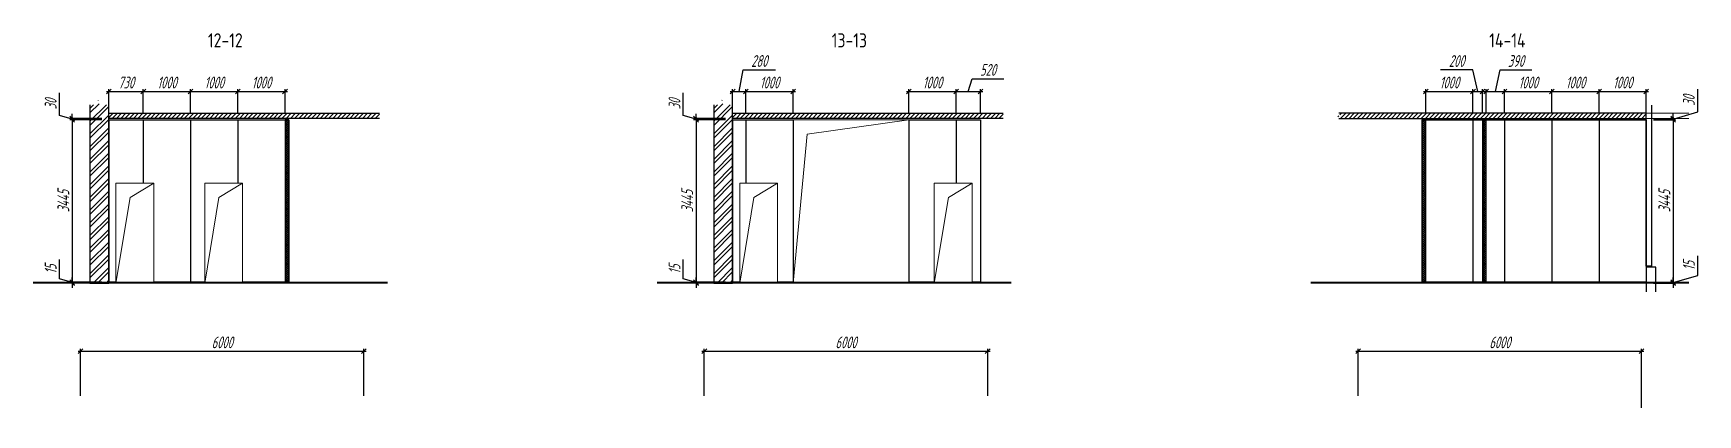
# Model space of a CAD drawing. Header units: millimetres. Extents: x -138350 to 909539, y -253833 to 111767.
# Drawn here: x 312222 to 347466, y -152112 to -144020 of the extents above; entities that cross this region are included whole.
import ezdxf

# ---------------------------------------------------------------- set-up
doc = ezdxf.new("R2010")
doc.units = ezdxf.units.MM
for name, color, linetype, lineweight in [('_Окна_двери', 131, 'Continuous', 15), ('_Оси', 90, 'Continuous', 13), ('_Размеры', 120, 'Continuous', 13), ('_Сендвичи', 230, 'Continuous', 30), ('_Стены', 7, 'Continuous', 30), ('_Сэндвичи штрих', 7, 'Continuous', 5), ('_Текст', 141, 'Continuous', 20), ('выноска', 7, 'Continuous', 13), ('тонкие', 221, 'Continuous', 13)]:
    doc.layers.add(name, color=color, linetype=linetype, lineweight=lineweight)
doc.styles.add('Museo sans', font='CS_Gost2304.shx')
doc.styles.add('СПДС_размеры', font='spdswin.shx', dxfattribs={"width": 0.8, "oblique": 15})
doc.dimstyles.new('СПДС', dxfattribs={"dimtxt": 2.5, "dimasz": 1, "dimexe": 0.5, "dimexo": 1.5, "dimtad": 1, "dimdec": 0, "dimtxsty": 'СПДС_размеры', "dimblk": 'OBLIQUE', "dimcen": 2.5, "dimdle": 0.5, "dimadec": 8, "dimazin": 0, "dimtfac": 1, "dimtdec": 0, "dimtix": 1, "dimtmove": 0, "dimatfit": 3, "dimfxl": 1, "dimarcsym": 0})

# ---------------------------------------------------------------- blocks, each defined once
blk = doc.blocks.new('_Oblique')
at = {"layer": 'выноска', "color": 0, "lineweight": -2}
blk.add_line((-0.5, -0.5), (0.5, 0.5), dxfattribs=at)
blk = doc.blocks.new('*D639')
at = {"layer": '_Оси', "color": 0, "lineweight": -2, "ltscale": 100, "transparency": 16777216}
for p, q in [((313172, -150764), (319272, -150764)), ((313222, -151712), (313222, -150714)), ((319222, -151712), (319222, -150714))]:
    blk.add_line(p, q, dxfattribs=at)
at = {"layer": 'Defpoints', "color": 0, "ltscale": 100, "transparency": 16777216}
for p in [(319222, -150764), (313222, -151862), (319222, -151862)]:
    blk.add_point(p, dxfattribs=at)
at = {"layer": '_Оси', "color": 0, "lineweight": -2, "ltscale": 100, "transparency": 16777216, "xscale": 100, "yscale": 100, "zscale": 100, "rotation": 180}
blk.add_blockref('_Oblique', (313222, -150764), dxfattribs=at)
at = {"layer": '_Оси', "color": 0, "lineweight": -2, "ltscale": 100, "transparency": 16777216, "xscale": 100, "yscale": 100, "zscale": 100}
blk.add_blockref('_Oblique', (319222, -150764), dxfattribs=at)
at = {"layer": '_Оси', "color": 0, "ltscale": 100, "transparency": 16777216, "insert": (316222, -150576.5), "char_height": 250, "attachment_point": 5, "style": 'СПДС_размеры'}
blk.add_mtext('6000', dxfattribs=at)
blk = doc.blocks.new('*D644')
at = {"layer": '_Размеры', "color": 0, "lineweight": -2, "ltscale": 100, "transparency": 16777216}
for p, q in [((312777, -145762), (312777, -145282)), ((313046, -145843), (312777, -145762)), ((313672, -145828), (312996, -145828)), ((313672, -145858), (312996, -145858)), ((313046, -145828), (313046, -145728)), ((313046, -145828), (313046, -145858)), ((313046, -145828), (313046, -145858)), ((313046, -145858), (313046, -145958))]:
    blk.add_line(p, q, dxfattribs=at)
at = {"layer": 'Defpoints', "color": 0, "ltscale": 100, "transparency": 16777216}
for p in [(313046, -145858), (313822, -145828), (313822, -145858)]:
    blk.add_point(p, dxfattribs=at)
at = {"layer": '_Размеры', "color": 0, "lineweight": -2, "ltscale": 100, "transparency": 16777216, "xscale": 100, "yscale": 100, "zscale": 100}
for p, rotation in [((313046, -145828), 270), ((313046, -145858), 90)]:
    blk.add_blockref('_Oblique', p, dxfattribs=dict(at, rotation=rotation))
at = {"layer": '_Размеры', "color": 0, "ltscale": 100, "transparency": 16777216, "insert": (312590, -145522), "char_height": 250, "attachment_point": 5, "rotation": 90, "style": 'СПДС_размеры'}
blk.add_mtext('30', dxfattribs=at)
blk = doc.blocks.new('*D645')
at = {"layer": '_Размеры', "color": 0, "lineweight": -2, "ltscale": 100, "transparency": 16777216}
for p, q in [((313672, -145858), (312996, -145858)), ((313046, -145808), (313046, -149353)), ((313672, -149303), (312996, -149303))]:
    blk.add_line(p, q, dxfattribs=at)
at = {"layer": 'Defpoints', "color": 0, "ltscale": 100, "transparency": 16777216}
for p in [(313822, -145858), (313046, -149303), (313822, -149303)]:
    blk.add_point(p, dxfattribs=at)
at = {"layer": '_Размеры', "color": 0, "lineweight": -2, "ltscale": 100, "transparency": 16777216, "xscale": 100, "yscale": 100, "zscale": 100}
for p, rotation in [((313046, -145858), 90), ((313046, -149303), 270)]:
    blk.add_blockref('_Oblique', p, dxfattribs=dict(at, rotation=rotation))
at = {"layer": '_Размеры', "color": 0, "ltscale": 100, "transparency": 16777216, "insert": (312858.5, -147580.5), "char_height": 250, "attachment_point": 5, "rotation": 90, "style": 'СПДС_размеры'}
blk.add_mtext('3445', dxfattribs=at)
blk = doc.blocks.new('*D646')
at = {"layer": '_Размеры', "color": 0, "lineweight": -2, "ltscale": 100, "transparency": 16777216}
for p, q in [((312777, -149230), (312777, -148819)), ((313046, -149310), (312777, -149230)), ((313672, -149303), (312996, -149303)), ((313672, -149318), (312996, -149318)), ((313046, -149303), (313046, -149203)), ((313046, -149303), (313046, -149318)), ((313046, -149303), (313046, -149318)), ((313046, -149318), (313046, -149418))]:
    blk.add_line(p, q, dxfattribs=at)
at = {"layer": 'Defpoints', "color": 0, "ltscale": 100, "transparency": 16777216}
for p in [(313046, -149318), (313822, -149303), (313822, -149318)]:
    blk.add_point(p, dxfattribs=at)
at = {"layer": '_Размеры', "color": 0, "lineweight": -2, "ltscale": 100, "transparency": 16777216, "xscale": 100, "yscale": 100, "zscale": 100}
for p, rotation in [((313046, -149303), 270), ((313046, -149318), 90)]:
    blk.add_blockref('_Oblique', p, dxfattribs=dict(at, rotation=rotation))
at = {"layer": '_Размеры', "color": 0, "ltscale": 100, "transparency": 16777216, "insert": (312590, -149024), "char_height": 250, "attachment_point": 5, "rotation": 90, "style": 'СПДС_размеры'}
blk.add_mtext('15', dxfattribs=at)
blk = doc.blocks.new('*U480')
at = {"color": 0, "ltscale": 100}
blk.add_lwpolyline([(0, 0), (800, 0), (800, 2115), (0, 2115)], close=True, dxfattribs=at)
blk.add_lwpolyline([(800, 2115), (300, 1815), (0, 0)], dxfattribs=at)
blk = doc.blocks.new('*D647')
at = {"layer": '_Размеры', "color": 0, "lineweight": -2, "ltscale": 100, "transparency": 16777216}
for p, q in [((313822, -145708), (313822, -145203)), ((314552, -145708), (314552, -145203)), ((313772, -145253), (314602, -145253))]:
    blk.add_line(p, q, dxfattribs=at)
at = {"layer": 'Defpoints', "color": 0, "ltscale": 100, "transparency": 16777216}
for p in [(314552, -145253), (313822, -145858), (314552, -145858)]:
    blk.add_point(p, dxfattribs=at)
at = {"layer": '_Размеры', "color": 0, "lineweight": -2, "ltscale": 100, "transparency": 16777216, "xscale": 100, "yscale": 100, "zscale": 100, "rotation": 180}
blk.add_blockref('_Oblique', (313822, -145253), dxfattribs=at)
at = {"layer": '_Размеры', "color": 0, "lineweight": -2, "ltscale": 100, "transparency": 16777216, "xscale": 100, "yscale": 100, "zscale": 100}
blk.add_blockref('_Oblique', (314552, -145253), dxfattribs=at)
at = {"layer": '_Размеры', "color": 0, "ltscale": 100, "transparency": 16777216, "insert": (314187, -145065.5), "char_height": 250, "attachment_point": 5, "style": 'СПДС_размеры'}
blk.add_mtext('730', dxfattribs=at)
blk = doc.blocks.new('*D648')
at = {"layer": '_Размеры', "color": 0, "lineweight": -2, "ltscale": 100, "transparency": 16777216}
for p, q in [((314552, -145708), (314552, -145203)), ((315552, -145708), (315552, -145203)), ((314502, -145253), (315602, -145253))]:
    blk.add_line(p, q, dxfattribs=at)
at = {"layer": 'Defpoints', "color": 0, "ltscale": 100, "transparency": 16777216}
for p in [(315552, -145253), (314552, -145858), (315552, -145858)]:
    blk.add_point(p, dxfattribs=at)
at = {"layer": '_Размеры', "color": 0, "lineweight": -2, "ltscale": 100, "transparency": 16777216, "xscale": 100, "yscale": 100, "zscale": 100, "rotation": 180}
blk.add_blockref('_Oblique', (314552, -145253), dxfattribs=at)
at = {"layer": '_Размеры', "color": 0, "lineweight": -2, "ltscale": 100, "transparency": 16777216, "xscale": 100, "yscale": 100, "zscale": 100}
blk.add_blockref('_Oblique', (315552, -145253), dxfattribs=at)
at = {"layer": '_Размеры', "color": 0, "ltscale": 100, "transparency": 16777216, "insert": (315052, -145065.5), "char_height": 250, "attachment_point": 5, "style": 'СПДС_размеры'}
blk.add_mtext('1000', dxfattribs=at)
blk = doc.blocks.new('*D649')
at = {"layer": '_Размеры', "color": 0, "lineweight": -2, "ltscale": 100, "transparency": 16777216}
for p, q in [((315552, -145708), (315552, -145203)), ((316552, -145708), (316552, -145203)), ((315502, -145253), (316602, -145253))]:
    blk.add_line(p, q, dxfattribs=at)
at = {"layer": 'Defpoints', "color": 0, "ltscale": 100, "transparency": 16777216}
for p in [(316552, -145253), (315552, -145858), (316552, -145858)]:
    blk.add_point(p, dxfattribs=at)
at = {"layer": '_Размеры', "color": 0, "lineweight": -2, "ltscale": 100, "transparency": 16777216, "xscale": 100, "yscale": 100, "zscale": 100, "rotation": 180}
blk.add_blockref('_Oblique', (315552, -145253), dxfattribs=at)
at = {"layer": '_Размеры', "color": 0, "lineweight": -2, "ltscale": 100, "transparency": 16777216, "xscale": 100, "yscale": 100, "zscale": 100}
blk.add_blockref('_Oblique', (316552, -145253), dxfattribs=at)
at = {"layer": '_Размеры', "color": 0, "ltscale": 100, "transparency": 16777216, "insert": (316052, -145065.5), "char_height": 250, "attachment_point": 5, "style": 'СПДС_размеры'}
blk.add_mtext('1000', dxfattribs=at)
blk = doc.blocks.new('*D650')
at = {"layer": '_Размеры', "color": 0, "lineweight": -2, "ltscale": 100, "transparency": 16777216}
for p, q in [((316552, -145708), (316552, -145203)), ((317552, -145708), (317552, -145203)), ((316502, -145253), (317602, -145253))]:
    blk.add_line(p, q, dxfattribs=at)
at = {"layer": 'Defpoints', "color": 0, "ltscale": 100, "transparency": 16777216}
for p in [(317552, -145253), (316552, -145858), (317552, -145858)]:
    blk.add_point(p, dxfattribs=at)
at = {"layer": '_Размеры', "color": 0, "lineweight": -2, "ltscale": 100, "transparency": 16777216, "xscale": 100, "yscale": 100, "zscale": 100, "rotation": 180}
blk.add_blockref('_Oblique', (316552, -145253), dxfattribs=at)
at = {"layer": '_Размеры', "color": 0, "lineweight": -2, "ltscale": 100, "transparency": 16777216, "xscale": 100, "yscale": 100, "zscale": 100}
blk.add_blockref('_Oblique', (317552, -145253), dxfattribs=at)
at = {"layer": '_Размеры', "color": 0, "ltscale": 100, "transparency": 16777216, "insert": (317052, -145065.5), "char_height": 250, "attachment_point": 5, "style": 'СПДС_размеры'}
blk.add_mtext('1000', dxfattribs=at)
blk = doc.blocks.new('*D651')
at = {"layer": '_Оси', "color": 0, "lineweight": -2, "ltscale": 100, "transparency": 16777216}
for p, q in [((326381, -150764), (332481, -150764)), ((326431, -151712), (326431, -150714)), ((332431, -151712), (332431, -150714))]:
    blk.add_line(p, q, dxfattribs=at)
at = {"layer": 'Defpoints', "color": 0, "ltscale": 100, "transparency": 16777216}
for p in [(332431, -150764), (326431, -151862), (332431, -151862)]:
    blk.add_point(p, dxfattribs=at)
at = {"layer": '_Оси', "color": 0, "lineweight": -2, "ltscale": 100, "transparency": 16777216, "xscale": 100, "yscale": 100, "zscale": 100, "rotation": 180}
blk.add_blockref('_Oblique', (326431, -150764), dxfattribs=at)
at = {"layer": '_Оси', "color": 0, "lineweight": -2, "ltscale": 100, "transparency": 16777216, "xscale": 100, "yscale": 100, "zscale": 100}
blk.add_blockref('_Oblique', (332431, -150764), dxfattribs=at)
at = {"layer": '_Оси', "color": 0, "ltscale": 100, "transparency": 16777216, "insert": (329431, -150576.5), "char_height": 250, "attachment_point": 5, "style": 'СПДС_размеры'}
blk.add_mtext('6000', dxfattribs=at)
blk = doc.blocks.new('*D658')
at = {"layer": '_Размеры', "color": 0, "lineweight": -2, "ltscale": 100, "transparency": 16777216}
for p, q in [((325986, -145762), (325986, -145282)), ((326255, -145843), (325986, -145762)), ((326881, -145828), (326205, -145828)), ((326881, -145858), (326205, -145858)), ((326255, -145828), (326255, -145728)), ((326255, -145828), (326255, -145858)), ((326255, -145828), (326255, -145858)), ((326255, -145858), (326255, -145958))]:
    blk.add_line(p, q, dxfattribs=at)
at = {"layer": 'Defpoints', "color": 0, "ltscale": 100, "transparency": 16777216}
for p in [(326255, -145858), (327031, -145828), (327031, -145858)]:
    blk.add_point(p, dxfattribs=at)
at = {"layer": '_Размеры', "color": 0, "lineweight": -2, "ltscale": 100, "transparency": 16777216, "xscale": 100, "yscale": 100, "zscale": 100}
for p, rotation in [((326255, -145828), 270), ((326255, -145858), 90)]:
    blk.add_blockref('_Oblique', p, dxfattribs=dict(at, rotation=rotation))
at = {"layer": '_Размеры', "color": 0, "ltscale": 100, "transparency": 16777216, "insert": (325799, -145522), "char_height": 250, "attachment_point": 5, "rotation": 90, "style": 'СПДС_размеры'}
blk.add_mtext('30', dxfattribs=at)
blk = doc.blocks.new('*D659')
at = {"layer": '_Размеры', "color": 0, "lineweight": -2, "ltscale": 100, "transparency": 16777216}
for p, q in [((326881, -145858), (326205, -145858)), ((326255, -145808), (326255, -149353)), ((326881, -149303), (326205, -149303))]:
    blk.add_line(p, q, dxfattribs=at)
at = {"layer": 'Defpoints', "color": 0, "ltscale": 100, "transparency": 16777216}
for p in [(327031, -145858), (326255, -149303), (327031, -149303)]:
    blk.add_point(p, dxfattribs=at)
at = {"layer": '_Размеры', "color": 0, "lineweight": -2, "ltscale": 100, "transparency": 16777216, "xscale": 100, "yscale": 100, "zscale": 100}
for p, rotation in [((326255, -145858), 90), ((326255, -149303), 270)]:
    blk.add_blockref('_Oblique', p, dxfattribs=dict(at, rotation=rotation))
at = {"layer": '_Размеры', "color": 0, "ltscale": 100, "transparency": 16777216, "insert": (326067.5, -147580.5), "char_height": 250, "attachment_point": 5, "rotation": 90, "style": 'СПДС_размеры'}
blk.add_mtext('3445', dxfattribs=at)
blk = doc.blocks.new('*D660')
at = {"layer": '_Размеры', "color": 0, "lineweight": -2, "ltscale": 100, "transparency": 16777216}
for p, q in [((325986, -149230), (325986, -148819)), ((326255, -149310), (325986, -149230)), ((326881, -149303), (326205, -149303)), ((326881, -149318), (326205, -149318)), ((326255, -149303), (326255, -149203)), ((326255, -149303), (326255, -149318)), ((326255, -149303), (326255, -149318)), ((326255, -149318), (326255, -149418))]:
    blk.add_line(p, q, dxfattribs=at)
at = {"layer": 'Defpoints', "color": 0, "ltscale": 100, "transparency": 16777216}
for p in [(326255, -149318), (327031, -149303), (327031, -149318)]:
    blk.add_point(p, dxfattribs=at)
at = {"layer": '_Размеры', "color": 0, "lineweight": -2, "ltscale": 100, "transparency": 16777216, "xscale": 100, "yscale": 100, "zscale": 100}
for p, rotation in [((326255, -149303), 270), ((326255, -149318), 90)]:
    blk.add_blockref('_Oblique', p, dxfattribs=dict(at, rotation=rotation))
at = {"layer": '_Размеры', "color": 0, "ltscale": 100, "transparency": 16777216, "insert": (325799, -149024), "char_height": 250, "attachment_point": 5, "rotation": 90, "style": 'СПДС_размеры'}
blk.add_mtext('15', dxfattribs=at)
blk = doc.blocks.new('*U661')
at = {"color": 0, "ltscale": 100}
blk.add_lwpolyline([(0, 0), (2450, 0), (2450, 3460), (0, 3460)], close=True, dxfattribs=at)
blk.add_lwpolyline([(2450, 3460), (300, 3160), (0, 0)], dxfattribs=at)
blk = doc.blocks.new('*D662')
at = {"layer": '_Размеры', "color": 0, "lineweight": -2, "ltscale": 100, "transparency": 16777216}
for p, q in [((327171, -145253), (327252, -144797)), ((327252, -144797), (327936, -144797)), ((327031, -145708), (327031, -145203)), ((327311, -145708), (327311, -145203)), ((326981, -145253), (327361, -145253))]:
    blk.add_line(p, q, dxfattribs=at)
at = {"layer": 'Defpoints', "color": 0, "ltscale": 100, "transparency": 16777216}
for p in [(327311, -145253), (327031, -145858), (327311, -145858)]:
    blk.add_point(p, dxfattribs=at)
at = {"layer": '_Размеры', "color": 0, "lineweight": -2, "ltscale": 100, "transparency": 16777216, "xscale": 100, "yscale": 100, "zscale": 100, "rotation": 180}
blk.add_blockref('_Oblique', (327031, -145253), dxfattribs=at)
at = {"layer": '_Размеры', "color": 0, "lineweight": -2, "ltscale": 100, "transparency": 16777216, "xscale": 100, "yscale": 100, "zscale": 100}
blk.add_blockref('_Oblique', (327311, -145253), dxfattribs=at)
at = {"layer": '_Размеры', "color": 0, "ltscale": 100, "transparency": 16777216, "insert": (327594, -144609), "char_height": 250, "attachment_point": 5, "style": 'СПДС_размеры'}
blk.add_mtext('280', dxfattribs=at)
blk = doc.blocks.new('*D663')
at = {"layer": '_Размеры', "color": 0, "lineweight": -2, "ltscale": 100, "transparency": 16777216}
for p, q in [((327311, -145708), (327311, -145203)), ((328311, -145708), (328311, -145203)), ((327261, -145253), (328361, -145253))]:
    blk.add_line(p, q, dxfattribs=at)
at = {"layer": 'Defpoints', "color": 0, "ltscale": 100, "transparency": 16777216}
for p in [(328311, -145253), (327311, -145858), (328311, -145858)]:
    blk.add_point(p, dxfattribs=at)
at = {"layer": '_Размеры', "color": 0, "lineweight": -2, "ltscale": 100, "transparency": 16777216, "xscale": 100, "yscale": 100, "zscale": 100, "rotation": 180}
blk.add_blockref('_Oblique', (327311, -145253), dxfattribs=at)
at = {"layer": '_Размеры', "color": 0, "lineweight": -2, "ltscale": 100, "transparency": 16777216, "xscale": 100, "yscale": 100, "zscale": 100}
blk.add_blockref('_Oblique', (328311, -145253), dxfattribs=at)
at = {"layer": '_Размеры', "color": 0, "ltscale": 100, "transparency": 16777216, "insert": (327811, -145065.5), "char_height": 250, "attachment_point": 5, "style": 'СПДС_размеры'}
blk.add_mtext('1000', dxfattribs=at)
blk = doc.blocks.new('*D664')
at = {"layer": '_Размеры', "color": 0, "lineweight": -2, "ltscale": 100, "transparency": 16777216}
for p, q in [((330761, -145708), (330761, -145203)), ((331761, -145708), (331761, -145203)), ((330711, -145253), (331811, -145253))]:
    blk.add_line(p, q, dxfattribs=at)
at = {"layer": 'Defpoints', "color": 0, "ltscale": 100, "transparency": 16777216}
for p in [(331761, -145253), (330761, -145858), (331761, -145858)]:
    blk.add_point(p, dxfattribs=at)
at = {"layer": '_Размеры', "color": 0, "lineweight": -2, "ltscale": 100, "transparency": 16777216, "xscale": 100, "yscale": 100, "zscale": 100, "rotation": 180}
blk.add_blockref('_Oblique', (330761, -145253), dxfattribs=at)
at = {"layer": '_Размеры', "color": 0, "lineweight": -2, "ltscale": 100, "transparency": 16777216, "xscale": 100, "yscale": 100, "zscale": 100}
blk.add_blockref('_Oblique', (331761, -145253), dxfattribs=at)
at = {"layer": '_Размеры', "color": 0, "ltscale": 100, "transparency": 16777216, "insert": (331261, -145065.5), "char_height": 250, "attachment_point": 5, "style": 'СПДС_размеры'}
blk.add_mtext('1000', dxfattribs=at)
blk = doc.blocks.new('*D665')
at = {"layer": '_Размеры', "color": 0, "lineweight": -2, "ltscale": 100, "transparency": 16777216}
for p, q in [((331761, -145708), (331761, -145203)), ((332021, -145253), (332102, -144984)), ((332102, -144984), (332773, -144984)), ((332281, -145708), (332281, -145203)), ((331711, -145253), (332331, -145253))]:
    blk.add_line(p, q, dxfattribs=at)
at = {"layer": 'Defpoints', "color": 0, "ltscale": 100, "transparency": 16777216}
for p in [(332281, -145253), (331761, -145858), (332281, -145858)]:
    blk.add_point(p, dxfattribs=at)
at = {"layer": '_Размеры', "color": 0, "lineweight": -2, "ltscale": 100, "transparency": 16777216, "xscale": 100, "yscale": 100, "zscale": 100, "rotation": 180}
blk.add_blockref('_Oblique', (331761, -145253), dxfattribs=at)
at = {"layer": '_Размеры', "color": 0, "lineweight": -2, "ltscale": 100, "transparency": 16777216, "xscale": 100, "yscale": 100, "zscale": 100}
blk.add_blockref('_Oblique', (332281, -145253), dxfattribs=at)
at = {"layer": '_Размеры', "color": 0, "ltscale": 100, "transparency": 16777216, "insert": (332437, -144797), "char_height": 250, "attachment_point": 5, "style": 'СПДС_размеры'}
blk.add_mtext('520', dxfattribs=at)
blk = doc.blocks.new('*D666')
at = {"layer": '_Оси', "color": 0, "lineweight": -2, "ltscale": 100, "transparency": 16777216}
for p, q in [((340227, -150764), (346327, -150764)), ((340277, -151712), (340277, -150714)), ((346277, -151962), (346277, -150714))]:
    blk.add_line(p, q, dxfattribs=at)
at = {"layer": 'Defpoints', "color": 0, "ltscale": 100, "transparency": 16777216}
for p in [(346277, -150764), (340277, -151862), (346277, -152112)]:
    blk.add_point(p, dxfattribs=at)
at = {"layer": '_Оси', "color": 0, "lineweight": -2, "ltscale": 100, "transparency": 16777216, "xscale": 100, "yscale": 100, "zscale": 100, "rotation": 180}
blk.add_blockref('_Oblique', (340277, -150764), dxfattribs=at)
at = {"layer": '_Оси', "color": 0, "lineweight": -2, "ltscale": 100, "transparency": 16777216, "xscale": 100, "yscale": 100, "zscale": 100}
blk.add_blockref('_Oblique', (346277, -150764), dxfattribs=at)
at = {"layer": '_Оси', "color": 0, "ltscale": 100, "transparency": 16777216, "insert": (343277, -150576.5), "char_height": 250, "attachment_point": 5, "style": 'СПДС_размеры'}
blk.add_mtext('6000', dxfattribs=at)
blk = doc.blocks.new('*D670')
at = {"layer": '_Размеры', "color": 0, "lineweight": -2, "ltscale": 100, "transparency": 16777216}
for p, q in [((347466, -145687), (347466, -145207)), ((346527, -145828), (346997, -145828)), ((346527, -145858), (346997, -145858)), ((346947, -145843), (347466, -145687)), ((346947, -145828), (346947, -145728)), ((346947, -145828), (346947, -145858)), ((346947, -145828), (346947, -145858)), ((346947, -145858), (346947, -145958))]:
    blk.add_line(p, q, dxfattribs=at)
at = {"layer": 'Defpoints', "color": 0, "ltscale": 100, "transparency": 16777216}
for p in [(346377, -145828), (346377, -145858), (346947, -145858)]:
    blk.add_point(p, dxfattribs=at)
at = {"layer": '_Размеры', "color": 0, "lineweight": -2, "ltscale": 100, "transparency": 16777216, "xscale": 100, "yscale": 100, "zscale": 100}
for p, rotation in [((346947, -145828), 270), ((346947, -145858), 90)]:
    blk.add_blockref('_Oblique', p, dxfattribs=dict(at, rotation=rotation))
at = {"layer": '_Размеры', "color": 0, "ltscale": 100, "transparency": 16777216, "insert": (347278, -145447), "char_height": 250, "attachment_point": 5, "rotation": 90, "style": 'СПДС_размеры'}
blk.add_mtext('30', dxfattribs=at)
blk = doc.blocks.new('*D671')
at = {"layer": '_Размеры', "color": 0, "lineweight": -2, "ltscale": 100, "transparency": 16777216}
for p, q in [((346527, -145858), (346997, -145858)), ((346947, -145808), (346947, -149353)), ((346527, -149303), (346997, -149303))]:
    blk.add_line(p, q, dxfattribs=at)
at = {"layer": 'Defpoints', "color": 0, "ltscale": 100, "transparency": 16777216}
for p in [(346377, -145858), (346377, -149303), (346947, -149303)]:
    blk.add_point(p, dxfattribs=at)
at = {"layer": '_Размеры', "color": 0, "lineweight": -2, "ltscale": 100, "transparency": 16777216, "xscale": 100, "yscale": 100, "zscale": 100}
for p, rotation in [((346947, -145858), 90), ((346947, -149303), 270)]:
    blk.add_blockref('_Oblique', p, dxfattribs=dict(at, rotation=rotation))
at = {"layer": '_Размеры', "color": 0, "ltscale": 100, "transparency": 16777216, "insert": (346759.5, -147580.5), "char_height": 250, "attachment_point": 5, "rotation": 90, "style": 'СПДС_размеры'}
blk.add_mtext('3445', dxfattribs=at)
blk = doc.blocks.new('*D667')
at = {"layer": '_Размеры', "color": 0, "lineweight": -2, "ltscale": 100, "transparency": 16777216}
for p, q in [((347466, -149155), (347466, -148744)), ((346527, -149303), (346997, -149303)), ((346527, -149318), (346997, -149318)), ((346947, -149310), (347466, -149155)), ((346947, -149303), (346947, -149203)), ((346947, -149303), (346947, -149318)), ((346947, -149303), (346947, -149318)), ((346947, -149318), (346947, -149418))]:
    blk.add_line(p, q, dxfattribs=at)
at = {"layer": 'Defpoints', "color": 0, "ltscale": 100, "transparency": 16777216}
for p in [(346377, -149303), (346377, -149318), (346947, -149318)]:
    blk.add_point(p, dxfattribs=at)
at = {"layer": '_Размеры', "color": 0, "lineweight": -2, "ltscale": 100, "transparency": 16777216, "xscale": 100, "yscale": 100, "zscale": 100}
for p, rotation in [((346947, -149303), 270), ((346947, -149318), 90)]:
    blk.add_blockref('_Oblique', p, dxfattribs=dict(at, rotation=rotation))
at = {"layer": '_Размеры', "color": 0, "ltscale": 100, "transparency": 16777216, "insert": (347278, -148949), "char_height": 250, "attachment_point": 5, "rotation": 90, "style": 'СПДС_размеры'}
blk.add_mtext('15', dxfattribs=at)
blk = doc.blocks.new('*D672')
at = {"layer": '_Размеры', "color": 0, "lineweight": -2, "ltscale": 100, "transparency": 16777216}
for p, q in [((341707, -145708), (341707, -145203)), ((342707, -145708), (342707, -145203)), ((341657, -145253), (342757, -145253))]:
    blk.add_line(p, q, dxfattribs=at)
at = {"layer": 'Defpoints', "color": 0, "ltscale": 100, "transparency": 16777216}
for p in [(342707, -145253), (341707, -145858), (342707, -145858)]:
    blk.add_point(p, dxfattribs=at)
at = {"layer": '_Размеры', "color": 0, "lineweight": -2, "ltscale": 100, "transparency": 16777216, "xscale": 100, "yscale": 100, "zscale": 100, "rotation": 180}
blk.add_blockref('_Oblique', (341707, -145253), dxfattribs=at)
at = {"layer": '_Размеры', "color": 0, "lineweight": -2, "ltscale": 100, "transparency": 16777216, "xscale": 100, "yscale": 100, "zscale": 100}
blk.add_blockref('_Oblique', (342707, -145253), dxfattribs=at)
at = {"layer": '_Размеры', "color": 0, "ltscale": 100, "transparency": 16777216, "insert": (342207, -145065.5), "char_height": 250, "attachment_point": 5, "style": 'СПДС_размеры'}
blk.add_mtext('1000', dxfattribs=at)
blk = doc.blocks.new('*D673')
at = {"layer": '_Размеры', "color": 0, "lineweight": -2, "ltscale": 100, "transparency": 16777216}
for p, q in [((342702, -144797), (342019, -144797)), ((342807, -145253), (342702, -144797)), ((342707, -145708), (342707, -145203)), ((342907, -145708), (342907, -145203)), ((342657, -145253), (342957, -145253))]:
    blk.add_line(p, q, dxfattribs=at)
at = {"layer": 'Defpoints', "color": 0, "ltscale": 100, "transparency": 16777216}
for p in [(342907, -145253), (342707, -145858), (342907, -145858)]:
    blk.add_point(p, dxfattribs=at)
at = {"layer": '_Размеры', "color": 0, "lineweight": -2, "ltscale": 100, "transparency": 16777216, "xscale": 100, "yscale": 100, "zscale": 100, "rotation": 180}
blk.add_blockref('_Oblique', (342707, -145253), dxfattribs=at)
at = {"layer": '_Размеры', "color": 0, "lineweight": -2, "ltscale": 100, "transparency": 16777216, "xscale": 100, "yscale": 100, "zscale": 100}
blk.add_blockref('_Oblique', (342907, -145253), dxfattribs=at)
at = {"layer": '_Размеры', "color": 0, "ltscale": 100, "transparency": 16777216, "insert": (342361, -144609), "char_height": 250, "attachment_point": 5, "style": 'СПДС_размеры'}
blk.add_mtext('200', dxfattribs=at)
blk = doc.blocks.new('*D674')
at = {"layer": '_Размеры', "color": 0, "lineweight": -2, "ltscale": 100, "transparency": 16777216}
for p, q in [((343182, -145253), (343280, -144797)), ((343280, -144797), (343952, -144797)), ((342987, -145708), (342987, -145203)), ((343377, -145708), (343377, -145203)), ((342937, -145253), (343427, -145253))]:
    blk.add_line(p, q, dxfattribs=at)
at = {"layer": 'Defpoints', "color": 0, "ltscale": 100, "transparency": 16777216}
for p in [(343377, -145253), (342987, -145858), (343377, -145858)]:
    blk.add_point(p, dxfattribs=at)
at = {"layer": '_Размеры', "color": 0, "lineweight": -2, "ltscale": 100, "transparency": 16777216, "xscale": 100, "yscale": 100, "zscale": 100, "rotation": 180}
blk.add_blockref('_Oblique', (342987, -145253), dxfattribs=at)
at = {"layer": '_Размеры', "color": 0, "lineweight": -2, "ltscale": 100, "transparency": 16777216, "xscale": 100, "yscale": 100, "zscale": 100}
blk.add_blockref('_Oblique', (343377, -145253), dxfattribs=at)
at = {"layer": '_Размеры', "color": 0, "ltscale": 100, "transparency": 16777216, "insert": (343616, -144609), "char_height": 250, "attachment_point": 5, "style": 'СПДС_размеры'}
blk.add_mtext('390', dxfattribs=at)
blk = doc.blocks.new('*D675')
at = {"layer": '_Размеры', "color": 0, "lineweight": -2, "ltscale": 100, "transparency": 16777216}
for p, q in [((343377, -145708), (343377, -145203)), ((344377, -145708), (344377, -145203)), ((343327, -145253), (344427, -145253))]:
    blk.add_line(p, q, dxfattribs=at)
at = {"layer": 'Defpoints', "color": 0, "ltscale": 100, "transparency": 16777216}
for p in [(344377, -145253), (343377, -145858), (344377, -145858)]:
    blk.add_point(p, dxfattribs=at)
at = {"layer": '_Размеры', "color": 0, "lineweight": -2, "ltscale": 100, "transparency": 16777216, "xscale": 100, "yscale": 100, "zscale": 100, "rotation": 180}
blk.add_blockref('_Oblique', (343377, -145253), dxfattribs=at)
at = {"layer": '_Размеры', "color": 0, "lineweight": -2, "ltscale": 100, "transparency": 16777216, "xscale": 100, "yscale": 100, "zscale": 100}
blk.add_blockref('_Oblique', (344377, -145253), dxfattribs=at)
at = {"layer": '_Размеры', "color": 0, "ltscale": 100, "transparency": 16777216, "insert": (343877, -145065.5), "char_height": 250, "attachment_point": 5, "style": 'СПДС_размеры'}
blk.add_mtext('1000', dxfattribs=at)
blk = doc.blocks.new('*D676')
at = {"layer": '_Размеры', "color": 0, "lineweight": -2, "ltscale": 100, "transparency": 16777216}
for p, q in [((344377, -145708), (344377, -145203)), ((345377, -145708), (345377, -145203)), ((344327, -145253), (345427, -145253))]:
    blk.add_line(p, q, dxfattribs=at)
at = {"layer": 'Defpoints', "color": 0, "ltscale": 100, "transparency": 16777216}
for p in [(345377, -145253), (344377, -145858), (345377, -145858)]:
    blk.add_point(p, dxfattribs=at)
at = {"layer": '_Размеры', "color": 0, "lineweight": -2, "ltscale": 100, "transparency": 16777216, "xscale": 100, "yscale": 100, "zscale": 100, "rotation": 180}
blk.add_blockref('_Oblique', (344377, -145253), dxfattribs=at)
at = {"layer": '_Размеры', "color": 0, "lineweight": -2, "ltscale": 100, "transparency": 16777216, "xscale": 100, "yscale": 100, "zscale": 100}
blk.add_blockref('_Oblique', (345377, -145253), dxfattribs=at)
at = {"layer": '_Размеры', "color": 0, "ltscale": 100, "transparency": 16777216, "insert": (344877, -145065.5), "char_height": 250, "attachment_point": 5, "style": 'СПДС_размеры'}
blk.add_mtext('1000', dxfattribs=at)
blk = doc.blocks.new('*D677')
at = {"layer": '_Размеры', "color": 0, "lineweight": -2, "ltscale": 100, "transparency": 16777216}
for p, q in [((345377, -145708), (345377, -145203)), ((346377, -145708), (346377, -145203)), ((345327, -145253), (346427, -145253))]:
    blk.add_line(p, q, dxfattribs=at)
at = {"layer": 'Defpoints', "color": 0, "ltscale": 100, "transparency": 16777216}
for p in [(346377, -145253), (345377, -145858), (346377, -145858)]:
    blk.add_point(p, dxfattribs=at)
at = {"layer": '_Размеры', "color": 0, "lineweight": -2, "ltscale": 100, "transparency": 16777216, "xscale": 100, "yscale": 100, "zscale": 100, "rotation": 180}
blk.add_blockref('_Oblique', (345377, -145253), dxfattribs=at)
at = {"layer": '_Размеры', "color": 0, "lineweight": -2, "ltscale": 100, "transparency": 16777216, "xscale": 100, "yscale": 100, "zscale": 100}
blk.add_blockref('_Oblique', (346377, -145253), dxfattribs=at)
at = {"layer": '_Размеры', "color": 0, "ltscale": 100, "transparency": 16777216, "insert": (345877, -145065.5), "char_height": 250, "attachment_point": 5, "style": 'СПДС_размеры'}
blk.add_mtext('1000', dxfattribs=at)

msp = doc.modelspace()

# ---------------------------------------------------------------- hatches: boundary and pattern name
at = {"layer": '_Сэндвичи штрих', "ltscale": 100}
h = msp.add_hatch(dxfattribs=at)
h.set_pattern_fill('ANSI32', color=256, scale=20)
h.set_pattern_definition([(45, (172350, -18629), (-134.70384, 134.70384), []), (45, (172439.8, -18629), (-134.70384, 134.70384), [])])
h.paths.add_polyline_path([(313822, -145540), (313672, -145540), (313647, -145640), (313597, -145440), (313572, -145540), (313422, -145540), (313422, -149318), (313822, -149318)])
h = msp.add_hatch(dxfattribs=at)
h.set_pattern_fill('ANSI32', color=256, scale=20)
h.set_pattern_definition([(45, (185559, -18629), (-134.70384, 134.70384), []), (45, (185648.8, -18629), (-134.70384, 134.70384), [])])
h.paths.add_polyline_path([(327031, -145540), (326881, -145540), (326856, -145640), (326806, -145440), (326781, -145540), (326631, -145540), (326631, -149318), (327031, -149318)])
h = msp.add_hatch(dxfattribs=at)
h.set_pattern_fill('ANSI31', color=256, scale=20)
h.set_pattern_definition([(45, (169350, -18629), (-44.90128, 44.90128), [])])
h.paths.add_polyline_path([(319550, -145828), (319550, -145718), (313822, -145718), (313822, -145828)])
h = msp.add_hatch(dxfattribs=at)
h.set_pattern_fill('ANSI37', color=256, scale=10)
h.set_pattern_definition([(45, (198556, 0), (-22.4506403, 22.4506403), []), (135, (198556, 0), (-22.4506403, -22.4506403), [])])
h.paths.add_polyline_path([(317632, -145858), (317552, -145858), (317552, -149303), (317632, -149303)])
h = msp.add_hatch(dxfattribs=at)
h.set_pattern_fill('ANSI31', color=256, scale=20)
h.set_pattern_definition([(45, (182559, -18629), (-44.90128, 44.90128), [])])
h.paths.add_polyline_path([(332759, -145828), (332759, -145718), (327031, -145718), (327031, -145828)])
h = msp.add_hatch(dxfattribs=at)
h.set_pattern_fill('ANSI31', color=256, scale=20)
h.set_pattern_definition([(45, (212961, -18629), (-44.90128, 44.90128), [])])
h.paths.add_polyline_path([(339866, -145798), (339866, -145828), (346377, -145828), (346377, -145718), (339866, -145718), (339866, -145748), (339916, -145760.5), (339816, -145785.5)])
h = msp.add_hatch(dxfattribs=at)
h.set_pattern_fill('ANSI37', color=256, scale=10)
h.set_pattern_definition([(45, (222631, 0), (-22.4506403, 22.4506403), []), (135, (222631, 0), (-22.4506403, -22.4506403), [])])
h.paths.add_polyline_path([(341707, -145858), (341627, -145858), (341627, -149303), (341707, -149303)])
h = msp.add_hatch(dxfattribs=at)
h.set_pattern_fill('ANSI37', color=256, scale=10)
h.set_pattern_definition([(45, (223911, 0), (-22.4506403, 22.4506403), []), (135, (223911, 0), (-22.4506403, -22.4506403), [])])
h.paths.add_polyline_path([(342987, -145858), (342907, -145858), (342907, -149303), (342987, -149303)])

# ---------------------------------------------------------------- linework, layer by layer
at = {"layer": '_Сендвичи', "ltscale": 100}
for p, q in [((346377, -148963), (346377, -145544)), ((346497, -148963), (346497, -145544)), ((346497, -148963), (346377, -148963))]:
    msp.add_line(p, q, dxfattribs=at)
at = {"layer": '_Сендвичи', "color": 2, "ltscale": 100}
for p, q in [((313822, -145858), (317632, -145858)), ((313822, -145858), (313822, -149303)), ((314552, -145858), (314552, -147203)), ((315552, -145858), (315552, -149303)), ((316552, -145858), (316552, -147203)), ((317632, -145858), (317632, -149303)), ((317632, -145858), (317632, -149303)), ((327031, -145858), (328311, -145858)), ((327031, -145858), (327031, -149303)), ((327311, -145858), (327311, -147203)), ((328311, -145858), (328311, -149303)), ((330761, -145858), (330761, -149303)), ((330761, -145858), (332281, -145858)), ((331761, -145858), (331761, -147203)), ((332281, -145858), (332281, -149303)), ((341707, -145858), (346377, -145858)), ((342707, -145858), (342707, -149303)), ((343377, -145858), (343377, -149303)), ((344377, -145858), (344377, -149303)), ((345377, -145858), (345377, -149303)), ((346377, -145858), (346377, -149303)), ((346377, -145858), (346377, -149303)), ((313972, -149303), (313822, -149303)), ((315852, -149303), (314772, -149303)), ((317632, -149303), (316652, -149303)), ((327181, -149303), (327031, -149303)), ((328311, -149303), (327981, -149303)), ((331301, -149303), (330761, -149303)), ((332281, -149303), (332101, -149303)), ((346377, -149303), (341707, -149303))]:
    msp.add_line(p, q, dxfattribs=at)
for points in [[(317552, -149303), (317632, -149303), (317632, -145858), (317552, -145858)], [(341627, -149303), (341707, -149303), (341707, -145858), (341627, -145858)], [(342907, -149303), (342987, -149303), (342987, -145858), (342907, -145858)]]:
    msp.add_lwpolyline(points, close=True, dxfattribs=at)
at = {"layer": '_Стены', "ltscale": 100}
for points in [[(313422, -145540), (313422, -149318), (313822, -149318), (313822, -145540)], [(326631, -145540), (326631, -149318), (327031, -149318), (327031, -145540)], [(313822, -145718), (319550, -145718)], [(319550, -145828), (313822, -145828)], [(327031, -145718), (332759, -145718)], [(332759, -145828), (327031, -145828)], [(339866, -145828), (346377, -145828), (346377, -145718), (339866, -145718)], [(346577, -149503), (346577, -148983), (346377, -148983), (346377, -149503)]]:
    msp.add_lwpolyline(points, dxfattribs=at)
at = {"layer": 'тонкие', "ltscale": 100}
for p, q in [((339866, -145718), (347277, -145718)), ((339866, -145828), (347277, -145828)), ((312222, -149303), (319722, -149303)), ((312222, -149318), (319722, -149318)), ((325431, -149303), (332931, -149303)), ((325431, -149318), (332931, -149318)), ((339277, -149303), (347277, -149303)), ((339277, -149318), (347277, -149318))]:
    msp.add_line(p, q, dxfattribs=at)

# ---------------------------------------------------------------- block references
at = {"layer": '_Окна_двери', "ltscale": 75}
for name, p in [('*U661', (328311, -149318)), ('*U480', (313972, -149318)), ('*U480', (315852, -149318)), ('*U480', (327181, -149318)), ('*U480', (331301, -149318))]:
    msp.add_blockref(name, p, dxfattribs=at)

# ---------------------------------------------------------------- texts
at = {"layer": '_Текст', "linetype": 'Continuous', "ltscale": 100, "style": 'Museo sans'}
for s, p in [('12-12', (315920, -144321)), ('13-13', (329129, -144321)), ('14-14', (343051, -144321))]:
    msp.add_text(s, height=300, dxfattribs=at).set_placement(p)

# ---------------------------------------------------------------- dimensions: what is measured, and where the dimension line sits
at = {"layer": '_Оси', "ltscale": 100}
for base, p1, p2, picture, middle in [((319222, -150764), (313222, -151862), (319222, -151862), '*D639', (316222, -150576.5)), ((332431, -150764), (326431, -151862), (332431, -151862), '*D651', (329431, -150576.5)), ((346277, -150764), (340277, -151862), (346277, -152112), '*D666', (343277, -150576.5))]:
    dim = msp.add_linear_dim(base=base, p1=p1, p2=p2, dimstyle='СПДС', override={"dimscale": 100, "dimtix": 0, "dimtmove": 1}, dxfattribs=at)
    dim.commit()
    dim.dimension.update_dxf_attribs({"geometry": picture, "text_midpoint": middle})
at = {"layer": '_Размеры', "ltscale": 100}
for base, p1, p2, picture, middle in [((327311, -145253), (327031, -145858), (327311, -145858), '*D662', (327314.1, -144796.8)), ((342907, -145253), (342707, -145858), (342907, -145858), '*D673', (342640, -144796.8)), ((343377, -145253), (342987, -145858), (343377, -145858), '*D674', (343343, -144796.8))]:
    dim = msp.add_linear_dim(base=base, p1=p1, p2=p2, dimstyle='СПДС', override={"dimscale": 100, "dimtix": 0, "dimtmove": 1}, dxfattribs=at)
    dim.commit()
    dim.dimension.update_dxf_attribs({"geometry": picture, "text_midpoint": middle, "dimtype": 160})
for base, p1, p2, picture, middle in [((332281, -145253), (331761, -145858), (332281, -145858), '*D665', (332164.1, -144796.8)), ((314552, -145253), (313822, -145858), (314552, -145858), '*D647', (314187, -145065.5)), ((315552, -145253), (314552, -145858), (315552, -145858), '*D648', (315052, -145065.5)), ((316552, -145253), (315552, -145858), (316552, -145858), '*D649', (316052, -145065.5)), ((317552, -145253), (316552, -145858), (317552, -145858), '*D650', (317052, -145065.5)), ((328311, -145253), (327311, -145858), (328311, -145858), '*D663', (327811, -145065.5)), ((331761, -145253), (330761, -145858), (331761, -145858), '*D664', (331261, -145065.5)), ((342707, -145253), (341707, -145858), (342707, -145858), '*D672', (342207, -145065.5)), ((344377, -145253), (343377, -145858), (344377, -145858), '*D675', (343877, -145065.5)), ((345377, -145253), (344377, -145858), (345377, -145858), '*D676', (344877, -145065.5)), ((346377, -145253), (345377, -145858), (346377, -145858), '*D677', (345877, -145065.5))]:
    dim = msp.add_linear_dim(base=base, p1=p1, p2=p2, dimstyle='СПДС', override={"dimscale": 100, "dimtix": 0, "dimtmove": 1}, dxfattribs=at)
    dim.commit()
    dim.dimension.update_dxf_attribs({"geometry": picture, "text_midpoint": middle})
for base, p1, p2, picture, middle in [((313046, -145858), (313822, -145828), (313822, -145858), '*D644', (312589.8, -145699.9)), ((326255, -145858), (327031, -145828), (327031, -145858), '*D658', (325798.8, -145699.9)), ((346947, -145858), (346377, -145828), (346377, -145858), '*D670', (347278.3, -145624.9)), ((313046, -149303), (313822, -145858), (313822, -149303), '*D645', (312858.5, -147580.5)), ((326255, -149303), (327031, -145858), (327031, -149303), '*D659', (326067.5, -147580.5)), ((346947, -149303), (346377, -145858), (346377, -149303), '*D671', (346759.5, -147580.5)), ((313046, -149318), (313822, -149303), (313822, -149318), '*D646', (312589.8, -149167.4)), ((326255, -149318), (327031, -149303), (327031, -149318), '*D660', (325798.8, -149167.4)), ((346947, -149318), (346377, -149303), (346377, -149318), '*D667', (347278.3, -149092.4))]:
    dim = msp.add_linear_dim(base=base, p1=p1, p2=p2, angle=90, dimstyle='СПДС', override={"dimscale": 100, "dimtix": 0, "dimtmove": 1}, dxfattribs=at)
    dim.commit()
    dim.dimension.update_dxf_attribs({"geometry": picture, "text_midpoint": middle})

doc.saveas('drawing.dxf')
